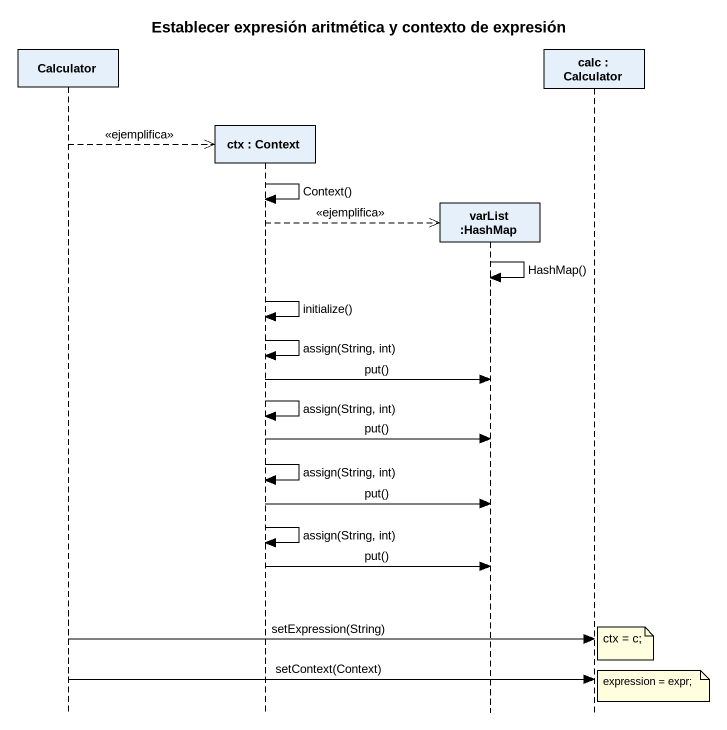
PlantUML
@startuml
title Establecer expresión aritmética y contexto de expresión
hide footbox
participant Calculator
participant "ctx : Context" as ctx
participant "varList :HashMap" as varList_HashMap
participant "calc : Calculator" as calc

Calculator -->> ctx ** : <<ejemplifica>>
ctx -> ctx : Context()
ctx -->> varList_HashMap ** : <<ejemplifica>>
varList_HashMap -> varList_HashMap : HashMap()
ctx -> ctx : initialize()
ctx -> ctx : assign(String, int)
ctx -> varList_HashMap : put()
ctx -> ctx : assign(String, int)
ctx -> varList_HashMap : put()
ctx -> ctx : assign(String, int)
ctx -> varList_HashMap : put()
ctx -> ctx : assign(String, int)
ctx -> varList_HashMap : put()
Calculator -> calc : setExpression(String)
note right of calc : ctx = c;
Calculator -> calc : setContext(Context)
note right of calc : expression = expr;
@enduml
